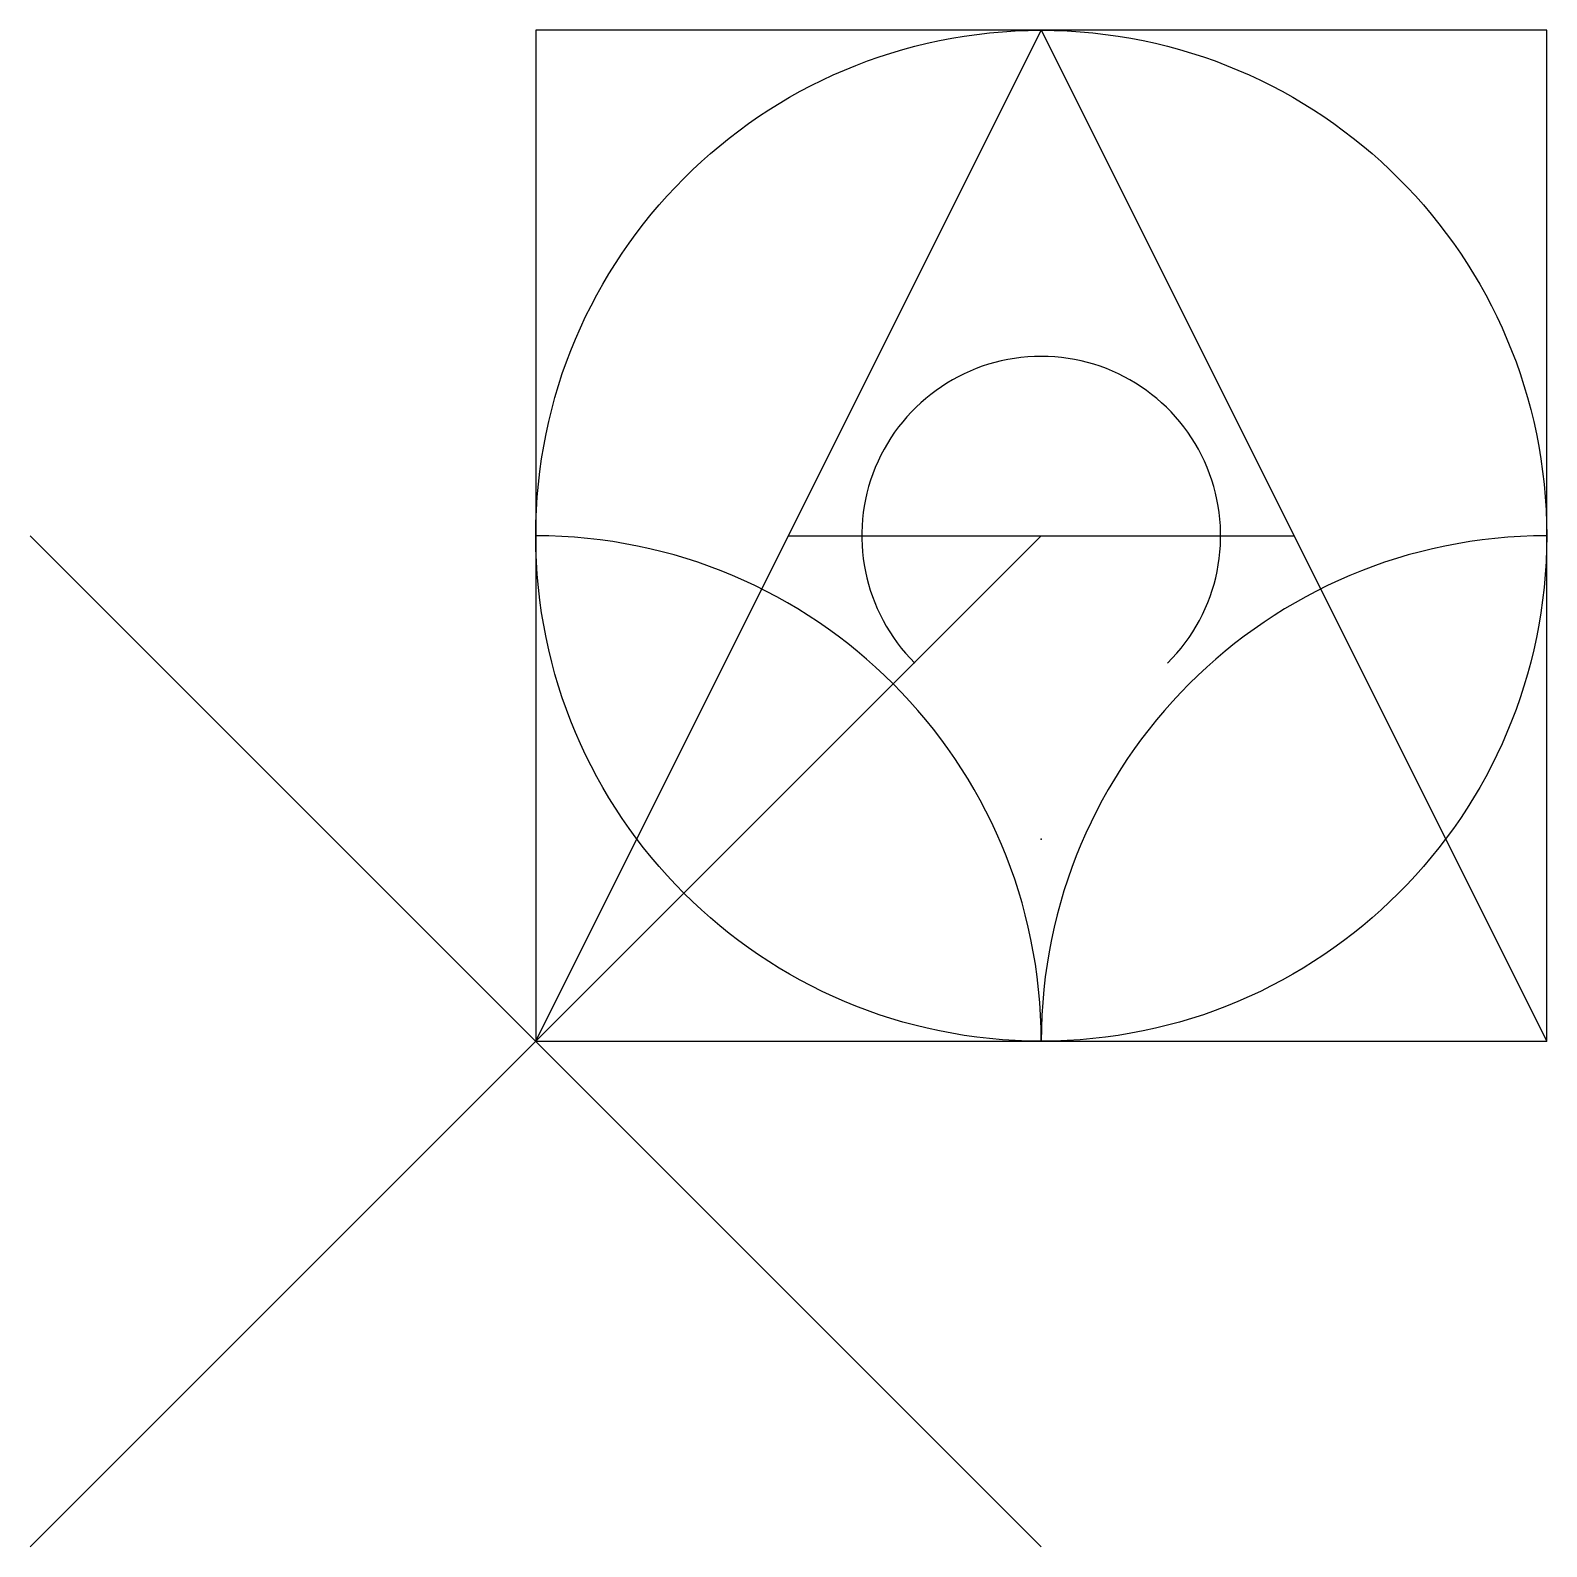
# Model space of a CAD drawing. Header units: inches. Extents: x -50 to 100, y -50 to 100.
import ezdxf

# ---------------------------------------------------------------- set-up
doc = ezdxf.new("R2010")
doc.units = ezdxf.units.IN
doc.header["$MEASUREMENT"] = 0

msp = doc.modelspace()

# ---------------------------------------------------------------- linework, layer by layer
for p, q in [((0, 0), (50, 100)), ((50, 100), (100, 0)), ((25, 50), (75, 50))]:
    msp.add_line(p, q)
at = {"color": 1}
for p, q in [((-50, 50), (50, -50)), ((-50, -50), (50, 50))]:
    msp.add_line(p, q, dxfattribs=at)
msp.add_lwpolyline([(0, 0), (100, 0), (100, 100), (0, 100)], close=True)
msp.add_circle((50, 50), 50)
for centre, radius, start, end in [((50, 50), 17.75, 314.756, 225.244), ((0, 0), 50, 0, 90), ((100, 0), 50, 90, 180)]:
    msp.add_arc(centre, radius, start, end)
msp.add_point((50, 20))

doc.saveas('drawing.dxf')
